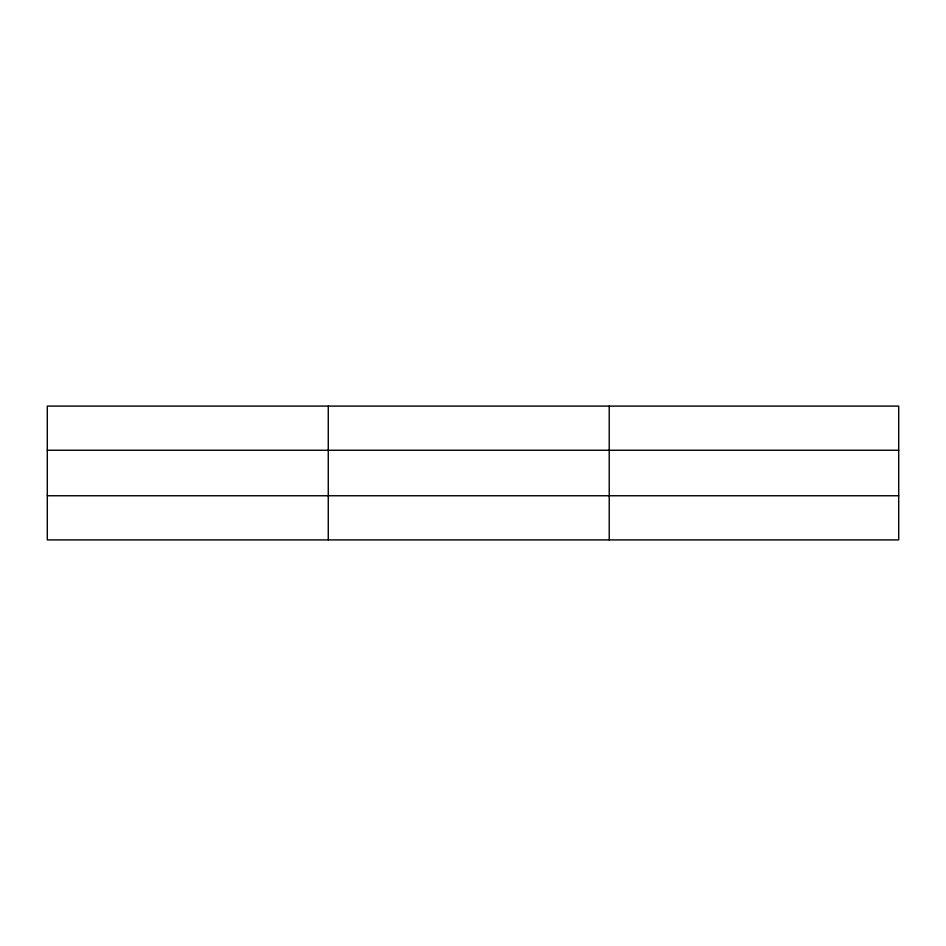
<?xml version="1.0" encoding="UTF-8"?>
<svg xmlns="http://www.w3.org/2000/svg" width="946" height="946" viewBox="0 0 946 946"><rect width="100%" height="100%" fill="white"/><g stroke="black" fill="none" stroke-linecap="round" stroke-linejoin="round"><path stroke-width="1.42" d="M328.262 406.094L328.262 539.906M609.224 406.094L609.224 539.906M898.7 450.249L898.7 406.094L47.3 406.094L47.3 539.906L898.7 539.906L898.7 450.249L47.3 450.249M47.3 495.751L898.7 495.751"/></g></svg>
